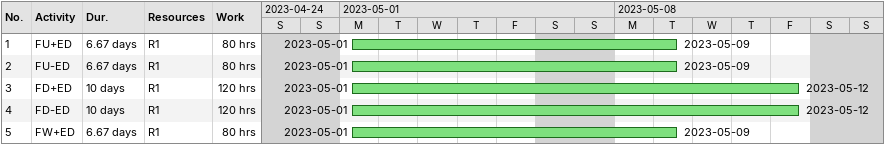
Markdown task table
| ID | Task | Duration | Start | Finish | Resources | Work (h) |
|---|---|---|---|---|---|---|
| 1 | FU+ED | 6.67d | 2023-05-01 | 2023-05-09 | R1 | 80 |
| 2 | FU-ED | 6.67d | 2023-05-01 | 2023-05-09 | R1 | 80 |
| 3 | FD+ED | 10d | 2023-05-01 | 2023-05-12 | R1 | 120 |
| 4 | FD-ED | 10d | 2023-05-01 | 2023-05-12 | R1 | 120 |
| 5 | FW+ED | 6.67d | 2023-05-01 | 2023-05-09 | R1 | 80 |
